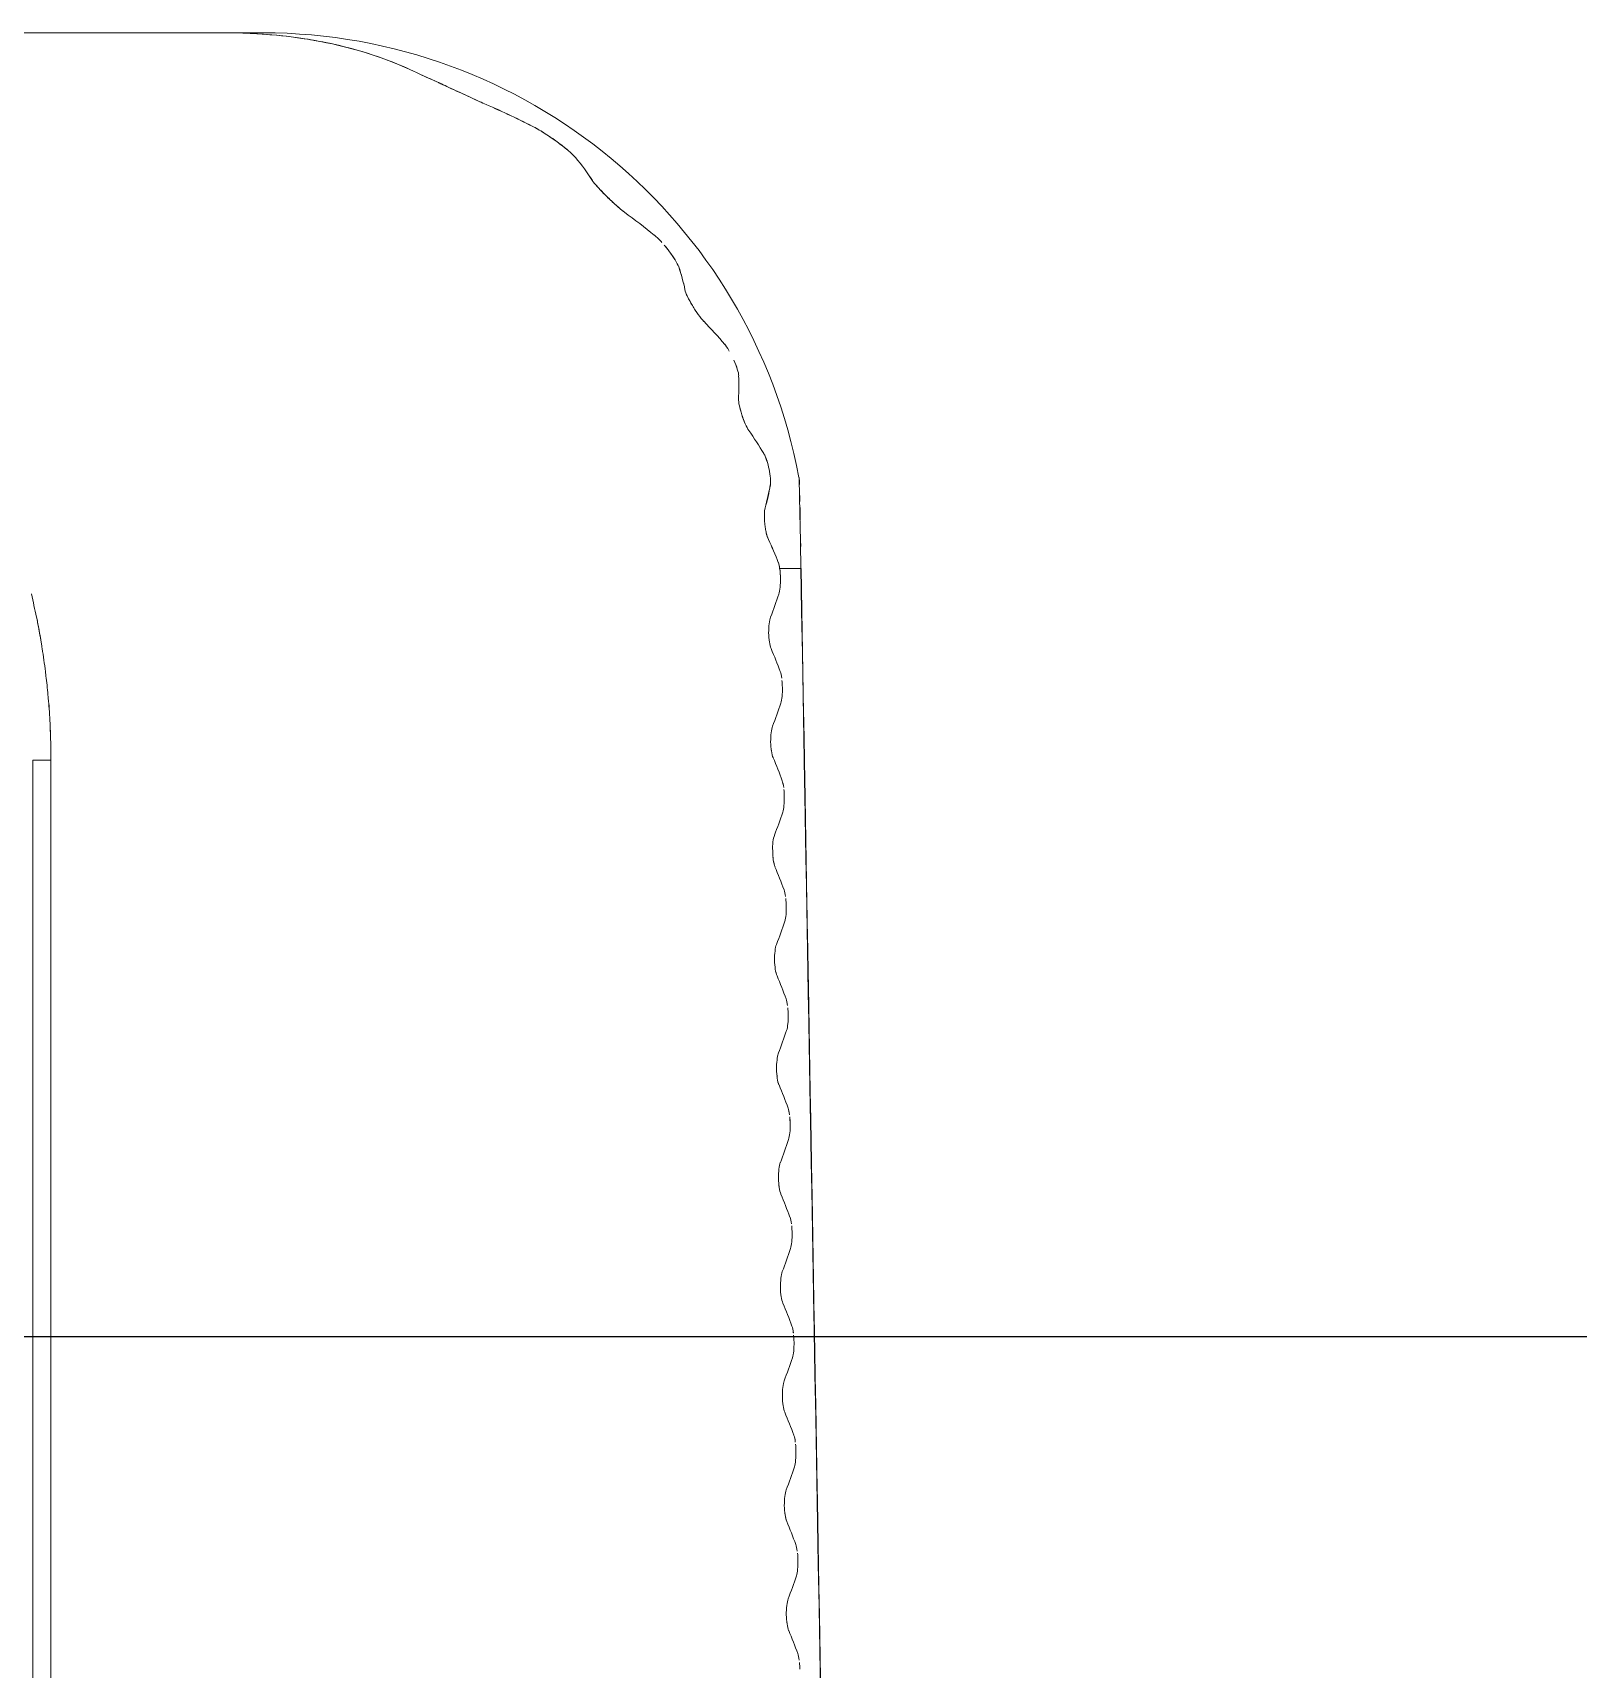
# Model space of a CAD drawing. Header units: inches. Extents: x -456 to 658, y -232 to 0.
# Drawn here: x -115.713 to -114.717, y -29.128 to -28.072 of the extents above; entities that cross this region are included whole.
import ezdxf

# ---------------------------------------------------------------- set-up
doc = ezdxf.new("R2010")
doc.units = ezdxf.units.IN
doc.header["$MEASUREMENT"] = 0

# ---------------------------------------------------------------- blocks, each defined once
blk = doc.blocks.new('ironridge flashfoot front view')
at = {"color": 0, "linetype": 'Continuous', "lineweight": 0}
for p, q in [((7331.214, 2678.2069), (7331.5393, 2678.2069)), ((7331.214, 2678.2069), (7331.5393, 2678.2069)), ((7331.5393, 2678.2069), (7331.5647, 2678.2069)), ((7331.5647, 2678.2069), (7331.5393, 2678.2069)), ((7331.898, 2677.8613), (7331.9117, 2677.8613)), ((7331.9117, 2677.8613), (7331.898, 2677.8613)), ((7331.4281, 2677.7378), (7331.428, 2677.7394)), ((7331.4163, 2676.6238), (7331.4163, 2677.7378)), ((7331.4163, 2677.7378), (7331.4281, 2677.7378)), ((7331.4281, 2677.7378), (7331.4163, 2677.7378)), ((7331.4163, 2676.6238), (7331.4163, 2677.7378)), ((7331.4281, 2677.7245), (7331.4281, 2677.7378)), ((7331.4281, 2677.7245), (7331.4281, 2677.7378)), ((7331.4281, 2677.7144), (7331.4281, 2677.7245)), ((7331.4281, 2677.7042), (7331.4281, 2677.7245)), ((7331.4281, 2677.7042), (7331.4281, 2677.7144)), ((7331.4281, 2677.6893), (7331.4281, 2677.7042)), ((7331.4281, 2677.6893), (7331.4281, 2677.7042)), ((7331.4281, 2677.6792), (7331.4281, 2677.6893)), ((7331.4281, 2677.6893), (7331.4281, 2677.669)), ((7331.4281, 2677.669), (7331.4281, 2677.6792)), ((7331.4281, 2677.6542), (7331.4281, 2677.669)), ((7331.4281, 2677.6542), (7331.4281, 2677.669)), ((7331.4281, 2677.644), (7331.4281, 2677.6542)), ((7331.4281, 2677.6338), (7331.4281, 2677.6542)), ((7331.4281, 2677.6338), (7331.4281, 2677.644)), ((7331.4281, 2677.619), (7331.4281, 2677.6338)), ((7331.4281, 2677.619), (7331.4281, 2677.6338)), ((7331.4281, 2677.6088), (7331.4281, 2677.619)), ((7331.4281, 2677.619), (7331.4281, 2677.5987)), ((7331.4281, 2677.5987), (7331.4281, 2677.6088)), ((7331.4281, 2677.5838), (7331.4281, 2677.5987)), ((7331.4281, 2677.5838), (7331.4281, 2677.5987)), ((7331.4281, 2677.5736), (7331.4281, 2677.5838)), ((7331.4281, 2677.5635), (7331.4281, 2677.5838)), ((7331.4281, 2677.5635), (7331.4281, 2677.5736)), ((7331.4281, 2677.5486), (7331.4281, 2677.5635)), ((7331.4281, 2677.5486), (7331.4281, 2677.5635)), ((7331.4281, 2677.5385), (7331.4281, 2677.5486)), ((7331.4281, 2677.5486), (7331.4281, 2677.5283)), ((7331.4281, 2677.5283), (7331.4281, 2677.5385)), ((7331.4281, 2677.5134), (7331.4281, 2677.5283)), ((7331.4281, 2677.5134), (7331.4281, 2677.5283)), ((7331.4281, 2677.5033), (7331.4281, 2677.5134)), ((7331.4281, 2677.4931), (7331.4281, 2677.5134)), ((7331.4281, 2677.4931), (7331.4281, 2677.5033)), ((7331.4281, 2677.4782), (7331.4281, 2677.4931)), ((7331.4281, 2677.4782), (7331.4281, 2677.4931)), ((7331.4281, 2677.4681), (7331.4281, 2677.4782)), ((7331.4281, 2677.4782), (7331.4281, 2677.4579)), ((7331.4281, 2677.4579), (7331.4281, 2677.4681)), ((7331.4281, 2677.4431), (7331.4281, 2677.4579)), ((7331.4281, 2677.4431), (7331.4281, 2677.4579)), ((7331.4281, 2677.4329), (7331.4281, 2677.4431)), ((7331.4281, 2677.4228), (7331.4281, 2677.4431)), ((7331.4281, 2677.4228), (7331.4281, 2677.4329)), ((7331.4281, 2677.4079), (7331.4281, 2677.4228)), ((7331.4281, 2677.4079), (7331.4281, 2677.4228)), ((7331.4281, 2677.3977), (7331.4281, 2677.4079)), ((7331.4281, 2677.4079), (7331.4281, 2677.3876)), ((7331.4281, 2677.3876), (7331.4281, 2677.3977)), ((7331.4281, 2677.3727), (7331.4281, 2677.3876)), ((7331.4281, 2677.3727), (7331.4281, 2677.3876)), ((7331.4281, 2677.3625), (7331.4281, 2677.3727)), ((7331.4281, 2677.3524), (7331.4281, 2677.3727)), ((7331.4281, 2677.3524), (7331.4281, 2677.3625)), ((7331.4281, 2677.3375), (7331.4281, 2677.3524)), ((7331.4281, 2677.3375), (7331.4281, 2677.3524)), ((7331.4281, 2677.3274), (7331.4281, 2677.3375)), ((7331.4281, 2677.3375), (7331.4281, 2677.3172)), ((7331.4281, 2677.3172), (7331.4281, 2677.3274)), ((7331.4281, 2677.3023), (7331.4281, 2677.3172)), ((7331.4281, 2677.3023), (7331.4281, 2677.3172)), ((7331.4281, 2677.2922), (7331.4281, 2677.3023)), ((7331.4281, 2677.282), (7331.4281, 2677.3023)), ((7331.4281, 2677.282), (7331.4281, 2677.2922)), ((7331.4281, 2677.2672), (7331.4281, 2677.282)), ((7331.4281, 2677.2672), (7331.4281, 2677.282)), ((7331.4281, 2677.257), (7331.4281, 2677.2672)), ((7331.4281, 2677.2672), (7331.4281, 2677.2468)), ((7331.4281, 2677.2468), (7331.4281, 2677.257)), ((7331.4281, 2677.232), (7331.4281, 2677.2468)), ((7331.4281, 2677.232), (7331.4281, 2677.2468)), ((7331.4281, 2677.2218), (7331.4281, 2677.232)), ((7331.4281, 2677.2117), (7331.4281, 2677.232)), ((7331.4281, 2677.2117), (7331.4281, 2677.2218)), ((7331.4281, 2677.1968), (7331.4281, 2677.2117)), ((7331.4281, 2677.1968), (7331.4281, 2677.2117)), ((7331.4281, 2677.1866), (7331.4281, 2677.1968)), ((7331.4281, 2677.1968), (7331.4281, 2677.1765)), ((7331.4281, 2677.1765), (7331.4281, 2677.1866)), ((7331.4281, 2677.1616), (7331.4281, 2677.1765)), ((7331.4281, 2677.1616), (7331.4281, 2677.1765)), ((7331.4281, 2677.1515), (7331.4281, 2677.1616)), ((7331.4281, 2677.1413), (7331.4281, 2677.1616))]:
    blk.add_line(p, q, dxfattribs=at)
at = {"color": 0, "linetype": 'Continuous', "lineweight": 0, "extrusion": (0, 0, -1)}
blk.add_arc((-7331.5647, 2677.8551), 0.3518, 90, 169.3482, dxfattribs=at)
for centre, major_axis, ratio, start_param, end_param in [((7331.5531, 2678.0199), (0.3255, -0.0601), 0.545451, -1.182776, -1.068923), ((7331.5, 2678.0216), (0.2963, 0.0391), 0.627404, -0.377305, -0.28607), ((7331.3072, 2677.9213), (0.5968, 0), 0.5, -0.605619, -0.546199), ((7331.3288, 2678.0143), (0.511, 0), 0.499997, -0.164298, -0.105556), ((7331.3289, 2678.0142), (0.5109, 0), 0.5, -0.164289, -0.105534), ((7331.2602, 2677.8775), (0.6549, 0), 0.5, -0.453046, -0.403126), ((7331.2745, 2677.9791), (0.5972, 0), 0.5, -0.022051, 0.027751), ((7331.2746, 2677.9791), (0.5971, 0), 0.5, -0.022044, 0.027766), ((7331.2387, 2677.8386), (0.6774, 0), 0.5, -0.336573, -0.29042), ((7331.2388, 2677.8386), (0.6773, 0), 0.5, -0.336576, -0.290417), ((7331.243, 2677.9342), (0.6515, 0.0135), 0.498167, 0.099649, 0.14558), ((7331.2458, 2677.9442), (0.6488, 0), 0.5, 0.089222, 0.135354), ((7331.2345, 2677.8017), (0.6747, 0), 0.5, -0.234581, -0.189487), ((7331.2346, 2677.8017), (0.6746, 0), 0.5, -0.234585, -0.189486), ((7331.7882, 2677.3273), (0.1072, 0.54), 0.049563, 0.07836, 0.140476), ((7331.8962, 2677.8551), (0.0002, -0.0117), 0.197264, -2.12128, -1.564324), ((7331.8884, 2677.8608), (0.0235, 0.0004), 0.000874, -0.100109, 0), ((7331.8884, 2677.8608), (0.0235, 0.0004), 0.000874, -0.100109, 0), ((7329.6706, 2677.7411), (1.7571, 0.0003), 0.500014, -0.118149, -0.101121), ((7330.6677, 2677.9483), (1.2471, 0), 0.5, 0.166517, 0.19075), ((7329.6154, 2677.7384), (1.8126, 0.0005), 0.500014, -0.078265, -0.061817), ((7330.67, 2677.6808), (1.2494, 0), 0.5, -0.207893, -0.183627), ((7329.5836, 2677.6503), (1.8436, 0.1168), 0.500752, -0.008054, 0.008054), ((7330.6672, 2677.8779), (1.2488, 0), 0.5, 0.166286, 0.190486), ((7330.6696, 2677.6104), (1.2511, 0), 0.5, -0.20763, -0.183397), ((7330.6668, 2677.8076), (1.2504, 0), 0.5, 0.166056, 0.190223), ((7330.6691, 2677.5401), (1.2527, 0), 0.5, -0.207368, -0.183168), ((7330.6664, 2677.7372), (1.2521, 0), 0.5, 0.165827, 0.18996), ((7330.6687, 2677.4697), (1.2544, 0), 0.5, -0.207106, -0.18294), ((7330.6659, 2677.6668), (1.2537, 0), 0.5, 0.165598, 0.189698), ((7330.6683, 2677.3993), (1.2561, 0), 0.5, -0.206845, -0.182712), ((7330.6655, 2677.5964), (1.2554, 0), 0.5, 0.16537, 0.189437), ((7330.6678, 2677.3289), (1.2577, 0), 0.5, -0.206585, -0.182485), ((7330.665, 2677.5261), (1.2571, 0), 0.5, 0.165143, 0.189177), ((7330.6674, 2677.2586), (1.2594, 0), 0.5, -0.206325, -0.182258), ((7330.6646, 2677.4557), (1.2587, 0), 0.5, 0.164916, 0.188917), ((7330.6669, 2677.1882), (1.2611, 0), 0.5, -0.206066, -0.182032), ((7330.6642, 2677.3853), (1.2604, 0), 0.5, 0.16469, 0.188658), ((7330.6665, 2677.1178), (1.2627, 0), 0.5, -0.205808, -0.181807), ((7330.6637, 2677.315), (1.2621, 0), 0.5, 0.164464, 0.1884), ((7330.6661, 2677.0474), (1.2644, 0), 0.5, -0.205551, -0.181582)]:
    blk.add_ellipse(centre, major_axis=major_axis, ratio=ratio, start_param=start_param, end_param=end_param, dxfattribs=at)
at = {"color": 0, "linetype": 'Continuous', "lineweight": 0}
for centre, major_axis, ratio, start_param, end_param in [((7331.8884, 2677.8608), (0.0235, 0.0004), 0.000874, 0, 0.100109), ((7329.6707, 2677.7413), (1.757, 0), 0.5, 0.101205, 0.118233), ((7329.6156, 2677.7388), (1.8124, 0), 0.5, 0.061946, 0.078395), ((7329.5837, 2677.7379), (1.8444, 0), 0.5, 0.023608, 0.039741)]:
    blk.add_ellipse(centre, major_axis=major_axis, ratio=ratio, start_param=start_param, end_param=end_param, dxfattribs=at)
for points, knots in [([(7331.5393, 2678.2069), (7331.5559, 2678.2069), (7331.5727, 2678.2058), (7331.5893, 2678.2034), (7331.5948, 2678.2026), (7331.6003, 2678.2016), (7331.6053, 2678.2006), (7331.6235, 2678.1969), (7331.641, 2678.1915), (7331.6574, 2678.1842), (7331.6591, 2678.1834), (7331.6607, 2678.1827), (7331.6623, 2678.1819)], [0, 0, 0, 0, 0.3756361, 0.3756361, 0.3756361, 0.5, 0.5, 0.5, 0.9543206, 0.9543206, 0.9543206, 1, 1, 1, 1]), ([(7331.5393, 2678.2069), (7331.5627, 2678.2069), (7331.5849, 2678.2048), (7331.6057, 2678.2005), (7331.6162, 2678.1984), (7331.6262, 2678.1957), (7331.6358, 2678.1925), (7331.6451, 2678.1894), (7331.654, 2678.1859), (7331.6623, 2678.1819)], [0, 0, 0, 0, 0.5, 0.5, 0.5, 0.75, 0.75, 0.75, 1, 1, 1, 1]), ([(7331.6623, 2678.1819), (7331.6636, 2678.1813), (7331.6654, 2678.1805), (7331.6673, 2678.1796), (7331.6692, 2678.1787), (7331.6711, 2678.1779), (7331.673, 2678.177), (7331.673, 2678.177), (7331.673, 2678.177), (7331.673, 2678.177)], [0, 0, 0, 0, 0.0001390061, 0.0001390061, 0.0001390061, 0.0002780121, 0.0002780121, 0.0002780121, 0.0002799929, 0.0002799929, 0.0002799929, 0.0002799929]), ([(7331.6783, 2678.1746), (7331.6782, 2678.1747), (7331.6781, 2678.1747), (7331.678, 2678.1748), (7331.6766, 2678.1754), (7331.6747, 2678.1763), (7331.6728, 2678.1771), (7331.671, 2678.1779), (7331.6692, 2678.1788), (7331.6674, 2678.1796)], [0.0006759197, 0.0006759197, 0.0006759197, 0.0006759197, 0.0006854467, 0.0006854467, 0.0006854467, 0.0008236704, 0.0008236704, 0.0008236704, 0.000957334, 0.000957334, 0.000957334, 0.000957334]), ([(7331.7066, 2678.1616), (7331.7042, 2678.1626), (7331.7006, 2678.1643), (7331.697, 2678.166), (7331.6933, 2678.1676), (7331.6895, 2678.1694), (7331.6846, 2678.1717)], [0, 0, 0, 0, 0.0002736115, 0.0002736115, 0.0002736115, 0.0005472229, 0.0005472229, 0.0005472229, 0.0005472229]), ([(7331.6846, 2678.1717), (7331.6886, 2678.1699), (7331.6924, 2678.1681), (7331.6961, 2678.1664), (7331.6979, 2678.1655), (7331.6998, 2678.1646), (7331.7016, 2678.1638), (7331.7035, 2678.163), (7331.7052, 2678.1622), (7331.7066, 2678.1616)], [0.0005560243, 0.0005560243, 0.0005560243, 0.0005560243, 0.0008311844, 0.0008311844, 0.0008311844, 0.0009687644, 0.0009687644, 0.0009687644, 0.0011063445, 0.0011063445, 0.0011063445, 0.0011063445]), ([(7331.7385, 2678.1467), (7331.7395, 2678.1462), (7331.7407, 2678.1455), (7331.742, 2678.1447), (7331.7433, 2678.144), (7331.7447, 2678.1432), (7331.7459, 2678.1424), (7331.7471, 2678.1417), (7331.7484, 2678.1408), (7331.7503, 2678.1395), (7331.7522, 2678.1383), (7331.7536, 2678.1373), (7331.7545, 2678.1365)], [0, 0, 0, 0, 0.0001090781, 0.0001090781, 0.0001090781, 0.0002181563, 0.0002181563, 0.0002181563, 0.0003272344, 0.0003272344, 0.0003272344, 0.0004363126, 0.0004363126, 0.0004363126, 0.0004363126]), ([(7331.7545, 2678.1365), (7331.757, 2678.1347), (7331.7593, 2678.133), (7331.7613, 2678.1312), (7331.7614, 2678.1312), (7331.7614, 2678.1312), (7331.7614, 2678.1311)], [0.0004363126, 0.0004363126, 0.0004363126, 0.0004363126, 0.0006220391, 0.0006220391, 0.0006220391, 0.0006255427, 0.0006255427, 0.0006255427, 0.0006255427]), ([(7331.7545, 2678.1365), (7331.7573, 2678.1345), (7331.7596, 2678.1327), (7331.7617, 2678.1309), (7331.7638, 2678.1292), (7331.7655, 2678.1275), (7331.7664, 2678.1264)], [0.0004363126, 0.0004363126, 0.0004363126, 0.0004363126, 0.0006220391, 0.0006220391, 0.0006220391, 0.0008077656, 0.0008077656, 0.0008077656, 0.0008077656]), ([(7331.7773, 2678.1115), (7331.7777, 2678.1109), (7331.7782, 2678.1102), (7331.7789, 2678.1094), (7331.7796, 2678.1086), (7331.7804, 2678.1077), (7331.7812, 2678.1068), (7331.7812, 2678.1068), (7331.7812, 2678.1068), (7331.7812, 2678.1068)], [0, 0, 0, 0, 0.000084438, 0.000084438, 0.000084438, 0.000168876, 0.000168876, 0.000168876, 0.0001699022, 0.0001699022, 0.0001699022, 0.0001699022]), ([(7331.7865, 2678.1014), (7331.7842, 2678.1036), (7331.7825, 2678.1055), (7331.7809, 2678.1072), (7331.7798, 2678.1083), (7331.7789, 2678.1093), (7331.7782, 2678.1102)], [0.0003629508, 0.0003629508, 0.0003629508, 0.0003629508, 0.0005293436, 0.0005293436, 0.0005293436, 0.0006374223, 0.0006374223, 0.0006374223, 0.0006374223]), ([(7331.7893, 2678.0986), (7331.7893, 2678.0987), (7331.7892, 2678.0987), (7331.7892, 2678.0988), (7331.7876, 2678.1002), (7331.7866, 2678.1012), (7331.7865, 2678.1014)], [0.0002689755, 0.0002689755, 0.0002689755, 0.0002689755, 0.0002722131, 0.0002722131, 0.0002722131, 0.00036295081, 0.00036295081, 0.00036295081, 0.00036295081]), ([(7331.7865, 2678.1014), (7331.7885, 2678.0994), (7331.7905, 2678.0975), (7331.7925, 2678.0957), (7331.7935, 2678.0948), (7331.7944, 2678.094), (7331.7954, 2678.0932), (7331.7963, 2678.0924), (7331.7972, 2678.0918), (7331.7979, 2678.0912)], [0.000337752, 0.000337752, 0.000337752, 0.000337752, 0.0005219358, 0.0005219358, 0.0005219358, 0.0006140276, 0.0006140276, 0.0006140276, 0.0007061195, 0.0007061195, 0.0007061195, 0.0007061195]), ([(7331.7979, 2678.0912), (7331.7967, 2678.0921), (7331.7948, 2678.0936), (7331.7927, 2678.0955), (7331.7919, 2678.0962), (7331.7911, 2678.097), (7331.79, 2678.098)], [0, 0, 0, 0, 0.0001814754, 0.0001814754, 0.0001814754, 0.0002546604, 0.0002546604, 0.0002546604, 0.0002546604]), ([(7331.8172, 2678.0763), (7331.8183, 2678.0755), (7331.8198, 2678.0741), (7331.8217, 2678.0721), (7331.8218, 2678.072), (7331.8219, 2678.0718), (7331.822, 2678.0717)], [0, 0, 0, 0, 0.0001668633, 0.0001668633, 0.0001668633, 0.0001777263, 0.0001777263, 0.0001777263, 0.0001777263]), ([(7331.8242, 2678.0692), (7331.8242, 2678.0692), (7331.8242, 2678.0692), (7331.8242, 2678.0692), (7331.825, 2678.0682), (7331.8258, 2678.0672), (7331.8266, 2678.0662)], [0.00025024333, 0.00025024333, 0.00025024333, 0.00025024333, 0.00025029494, 0.00025029494, 0.00025029494, 0.00033372658, 0.00033372658, 0.00033372658, 0.00033372658]), ([(7331.8266, 2678.0662), (7331.8281, 2678.0642), (7331.8294, 2678.0624), (7331.8305, 2678.0606), (7331.8305, 2678.0606), (7331.8306, 2678.0605), (7331.8306, 2678.0605)], [0.0003337266, 0.0003337266, 0.0003337266, 0.0003337266, 0.0004835215, 0.0004835215, 0.0004835215, 0.0004857555, 0.0004857555, 0.0004857555, 0.0004857555]), ([(7331.8266, 2678.0662), (7331.8283, 2678.064), (7331.8296, 2678.0621), (7331.8306, 2678.0604), (7331.8317, 2678.0587), (7331.8325, 2678.0571), (7331.8329, 2678.056)], [0.0003337266, 0.0003337266, 0.0003337266, 0.0003337266, 0.0004835215, 0.0004835215, 0.0004835215, 0.0006333165, 0.0006333165, 0.0006333165, 0.0006333165]), ([(7331.8369, 2678.0412), (7331.837, 2678.0406), (7331.8372, 2678.0399), (7331.8375, 2678.0392), (7331.8378, 2678.0384), (7331.8382, 2678.0376), (7331.8386, 2678.0367), (7331.8395, 2678.0349), (7331.8405, 2678.033), (7331.8417, 2678.031)], [0, 0, 0, 0, 0.0000721476, 0.0000721476, 0.0000721476, 0.0001442953, 0.0001442953, 0.0001442953, 0.0002885905, 0.0002885905, 0.0002885905, 0.0002885905]), ([(7331.8417, 2678.031), (7331.8404, 2678.0332), (7331.8394, 2678.0352), (7331.8385, 2678.0369), (7331.8377, 2678.0386), (7331.8371, 2678.0401), (7331.8369, 2678.0412)], [0.0003078657, 0.0003078657, 0.0003078657, 0.0003078657, 0.0004508488, 0.0004508488, 0.0004508488, 0.0005938319, 0.0005938319, 0.0005938319, 0.0005938319]), ([(7331.8417, 2678.031), (7331.8429, 2678.0289), (7331.8442, 2678.027), (7331.8455, 2678.0252), (7331.8468, 2678.0234), (7331.848, 2678.0219), (7331.849, 2678.0208)], [0.0002885905, 0.0002885905, 0.0002885905, 0.0002885905, 0.000443936, 0.000443936, 0.000443936, 0.0005992815, 0.0005992815, 0.0005992815, 0.0005992815]), ([(7331.8685, 2677.9958), (7331.8694, 2677.9938), (7331.8701, 2677.9919), (7331.8707, 2677.9901), (7331.8707, 2677.9901), (7331.8707, 2677.99), (7331.8707, 2677.99)], [0.0002977529, 0.0002977529, 0.0002977529, 0.0002977529, 0.0004367624, 0.0004367624, 0.0004367624, 0.0004382078, 0.0004382078, 0.0004382078, 0.0004382078]), ([(7331.8685, 2677.9958), (7331.8695, 2677.9937), (7331.8702, 2677.9917), (7331.8707, 2677.9899), (7331.8713, 2677.9882), (7331.8716, 2677.9867), (7331.8716, 2677.9857)], [0.0002977529, 0.0002977529, 0.0002977529, 0.0002977529, 0.0004367624, 0.0004367624, 0.0004367624, 0.000575772, 0.000575772, 0.000575772, 0.000575772]), ([(7331.8715, 2677.9708), (7331.8715, 2677.9703), (7331.8715, 2677.9696), (7331.8716, 2677.9689), (7331.8717, 2677.9681), (7331.8718, 2677.9673), (7331.872, 2677.9664), (7331.8724, 2677.9646), (7331.8729, 2677.9627), (7331.8736, 2677.9606)], [0, 0, 0, 0, 0.0000675759, 0.0000675759, 0.0000675759, 0.0001351517, 0.0001351517, 0.0001351517, 0.0002703035, 0.0002703035, 0.0002703035, 0.0002703035]), ([(7331.8736, 2677.9606), (7331.8743, 2677.9585), (7331.875, 2677.9566), (7331.8758, 2677.9548), (7331.8766, 2677.953), (7331.8774, 2677.9515), (7331.8781, 2677.9505)], [0.0002703035, 0.0002703035, 0.0002703035, 0.0002703035, 0.0004118572, 0.0004118572, 0.0004118572, 0.0005534109, 0.0005534109, 0.0005534109, 0.0005534109]), ([(7331.8877, 2677.9356), (7331.8879, 2677.9353), (7331.8882, 2677.9347), (7331.8887, 2677.9338), (7331.8891, 2677.9328), (7331.8894, 2677.932), (7331.8897, 2677.9311), (7331.8903, 2677.9293), (7331.8908, 2677.9272), (7331.8912, 2677.9255)], [0, 0, 0, 0, 0.0000695574, 0.0000695574, 0.0000695574, 0.0001391148, 0.0001391148, 0.0001391148, 0.0002782295, 0.0002782295, 0.0002782295, 0.0002782295]), ([(7331.8877, 2677.9356), (7331.8884, 2677.9346), (7331.889, 2677.9331), (7331.8896, 2677.9313), (7331.8898, 2677.9308), (7331.8899, 2677.9303), (7331.8901, 2677.9298)], [0, 0, 0, 0, 0.0001391148, 0.0001391148, 0.0001391148, 0.0001768427, 0.0001768427, 0.0001768427, 0.0001768427]), ([(7331.8912, 2677.9255), (7331.8916, 2677.9233), (7331.8919, 2677.9213), (7331.8921, 2677.9196), (7331.8922, 2677.9179), (7331.8922, 2677.9163), (7331.892, 2677.9153)], [0.0002782295, 0.0002782295, 0.0002782295, 0.0002782295, 0.0004128366, 0.0004128366, 0.0004128366, 0.0005474437, 0.0005474437, 0.0005474437, 0.0005474437]), ([(7331.9117, 2677.8613), (7331.9116, 2677.8663), (7331.9115, 2677.8714), (7331.9115, 2677.8761), (7331.9114, 2677.8808), (7331.9113, 2677.8851), (7331.9112, 2677.889), (7331.9111, 2677.8929), (7331.911, 2677.8964), (7331.911, 2677.8994), (7331.9109, 2677.9024), (7331.9108, 2677.905), (7331.9108, 2677.9073), (7331.9107, 2677.9096), (7331.9107, 2677.9115), (7331.9107, 2677.9131), (7331.9106, 2677.9147), (7331.9106, 2677.916), (7331.9106, 2677.9171), (7331.9105, 2677.9191), (7331.9105, 2677.9201), (7331.9105, 2677.9201), (7331.9105, 2677.9201), (7331.9105, 2677.9201), (7331.9105, 2677.9201)], [0, 0, 0, 0, 0.0625, 0.0625, 0.0625, 0.125, 0.125, 0.125, 0.1875, 0.1875, 0.1875, 0.25, 0.25, 0.25, 0.3125, 0.3125, 0.3125, 0.375, 0.375, 0.375, 0.5, 0.5, 0.5, 0.5000259, 0.5000259, 0.5000259, 0.5000259]), ([(7331.9109, 2677.9156), (7331.9109, 2677.916), (7331.9109, 2677.9162), (7331.9109, 2677.9162), (7331.9109, 2677.9162), (7331.9109, 2677.9162), (7331.9109, 2677.9162)], [0.43838266, 0.43838266, 0.43838266, 0.43838266, 0.49999997, 0.49999997, 0.49999997, 0.50004768, 0.50004768, 0.50004768, 0.50004768]), ([(7331.9111, 2677.9045), (7331.9111, 2677.9045), (7331.9111, 2677.9046), (7331.9111, 2677.9046), (7331.9111, 2677.906), (7331.911, 2677.9072), (7331.911, 2677.9084)], [0.24933515, 0.24933515, 0.24933515, 0.24933515, 0.24999998, 0.24999998, 0.24999998, 0.29236446, 0.29236446, 0.29236446, 0.29236446]), ([(7331.8886, 2677.9004), (7331.8883, 2677.8994), (7331.8882, 2677.8979), (7331.8882, 2677.8961), (7331.8881, 2677.8943), (7331.8882, 2677.8924), (7331.8884, 2677.8903)], [0, 0, 0, 0, 0.0001344903, 0.0001344903, 0.0001344903, 0.0002689806, 0.0002689806, 0.0002689806, 0.0002689806]), ([(7331.8884, 2677.8903), (7331.8882, 2677.8924), (7331.8881, 2677.8944), (7331.8882, 2677.8961), (7331.8882, 2677.8979), (7331.8883, 2677.8994), (7331.8886, 2677.9004)], [0.0002694979, 0.0002694979, 0.0002694979, 0.0002694979, 0.0004020896, 0.0004020896, 0.0004020896, 0.0005346813, 0.0005346813, 0.0005346813, 0.0005346813]), ([(7331.9113, 2677.8927), (7331.9113, 2677.8928), (7331.9113, 2677.8928), (7331.9113, 2677.8929), (7331.9113, 2677.8945), (7331.9112, 2677.896), (7331.9112, 2677.8974), (7331.9112, 2677.8988), (7331.9112, 2677.9001), (7331.9111, 2677.9013)], [0.15487913, 0.15487913, 0.15487913, 0.15487913, 0.15624999, 0.15624999, 0.15624999, 0.18749999, 0.18749999, 0.18749999, 0.21933254, 0.21933254, 0.21933254, 0.21933254]), ([(7331.8884, 2677.8903), (7331.8885, 2677.8892), (7331.8887, 2677.8882), (7331.8888, 2677.8872), (7331.889, 2677.8862), (7331.8892, 2677.8853), (7331.8894, 2677.8844), (7331.8898, 2677.8826), (7331.8902, 2677.8812), (7331.8907, 2677.8801)], [0.0002689806, 0.0002689806, 0.0002689806, 0.0002689806, 0.0003373198, 0.0003373198, 0.0003373198, 0.000405659, 0.000405659, 0.000405659, 0.0005423374, 0.0005423374, 0.0005423374, 0.0005423374]), ([(7331.9116, 2677.8755), (7331.9116, 2677.8756), (7331.9116, 2677.8756), (7331.9116, 2677.8756), (7331.9116, 2677.8775), (7331.9115, 2677.8793), (7331.9115, 2677.881)], [0.06201542, 0.06201542, 0.06201542, 0.06201542, 0.0625, 0.0625, 0.0625, 0.08850319, 0.08850319, 0.08850319, 0.08850319]), ([(7331.8985, 2677.8551), (7331.8985, 2677.8531), (7331.8985, 2677.851), (7331.8983, 2677.8493), (7331.8981, 2677.8475), (7331.8979, 2677.846), (7331.8975, 2677.8449)], [0.0002666458, 0.0002666458, 0.0002666458, 0.0002666458, 0.0003995421, 0.0003995421, 0.0003995421, 0.0005324384, 0.0005324384, 0.0005324384, 0.0005324384]), ([(7331.898, 2677.8613), (7331.8982, 2677.8603), (7331.8983, 2677.8593), (7331.8984, 2677.8583), (7331.8984, 2677.8573), (7331.8985, 2677.8562), (7331.8985, 2677.8551)], [0.0001262942, 0.0001262942, 0.0001262942, 0.0001262942, 0.00019647, 0.00019647, 0.00019647, 0.0002666458, 0.0002666458, 0.0002666458, 0.0002666458]), ([(7331.4188, 2677.8301), (7331.419, 2677.8292), (7331.4192, 2677.8277), (7331.4195, 2677.8265), (7331.4197, 2677.8253), (7331.4201, 2677.8234), (7331.4207, 2677.8199)], [0, 0, 0, 0, 0.0001340086, 0.0001340086, 0.0001340086, 0.0002680173, 0.0002680173, 0.0002680173, 0.0002680173]), ([(7331.4188, 2677.8301), (7331.419, 2677.829), (7331.4193, 2677.8276), (7331.4196, 2677.8258), (7331.42, 2677.8239), (7331.4203, 2677.822), (7331.4207, 2677.8199)], [0, 0, 0, 0, 0.0001340086, 0.0001340086, 0.0001340086, 0.0002680173, 0.0002680173, 0.0002680173, 0.0002680173]), ([(7331.8921, 2677.8301), (7331.8917, 2677.829), (7331.8914, 2677.8276), (7331.8912, 2677.8258), (7331.891, 2677.824), (7331.8909, 2677.822), (7331.8909, 2677.8199)], [0, 0, 0, 0, 0.0001332453, 0.0001332453, 0.0001332453, 0.0002664906, 0.0002664906, 0.0002664906, 0.0002664906]), ([(7331.4207, 2677.8199), (7331.4212, 2677.8175), (7331.4215, 2677.8155), (7331.4218, 2677.8138), (7331.422, 2677.8122), (7331.4223, 2677.8107), (7331.4224, 2677.8098)], [0.0002680173, 0.0002680173, 0.0002680173, 0.0002680173, 0.0004017052, 0.0004017052, 0.0004017052, 0.0005353931, 0.0005353931, 0.0005353931, 0.0005353931]), ([(7331.4207, 2677.8199), (7331.4211, 2677.8178), (7331.4214, 2677.8159), (7331.4217, 2677.8141), (7331.422, 2677.8122), (7331.4223, 2677.8108), (7331.4224, 2677.8098)], [0.0002680173, 0.0002680173, 0.0002680173, 0.0002680173, 0.0004017052, 0.0004017052, 0.0004017052, 0.0005353931, 0.0005353931, 0.0005353931, 0.0005353931]), ([(7331.8909, 2677.8199), (7331.891, 2677.8178), (7331.8911, 2677.8158), (7331.8914, 2677.814), (7331.8917, 2677.8122), (7331.8921, 2677.8108), (7331.8925, 2677.8098)], [0.0002664906, 0.0002664906, 0.0002664906, 0.0002664906, 0.0004000296, 0.0004000296, 0.0004000296, 0.0005335687, 0.0005335687, 0.0005335687, 0.0005335687]), ([(7331.8914, 2677.8141), (7331.8914, 2677.8141), (7331.8914, 2677.8141), (7331.8914, 2677.8142), (7331.8913, 2677.8147), (7331.8912, 2677.8152), (7331.8912, 2677.8157)], [0.00013352344, 0.00013352344, 0.00013352344, 0.00013352344, 0.00013525115, 0.00013525115, 0.00013525115, 0.00017368658, 0.00017368658, 0.00017368658, 0.00017368658]), ([(7331.4257, 2677.7847), (7331.4255, 2677.7868), (7331.4253, 2677.7888), (7331.425, 2677.7906), (7331.4248, 2677.7924), (7331.4247, 2677.7939), (7331.4245, 2677.7949)], [0.0002654471, 0.0002654471, 0.0002654471, 0.0002654471, 0.0003983599, 0.0003983599, 0.0003983599, 0.0005312726, 0.0005312726, 0.0005312726, 0.0005312726]), ([(7331.8984, 2677.7949), (7331.8988, 2677.7938), (7331.8991, 2677.7924), (7331.8993, 2677.7906), (7331.8993, 2677.7906), (7331.8993, 2677.7906), (7331.8993, 2677.7906)], [0, 0, 0, 0, 0.0001333205, 0.0001333205, 0.0001333205, 0.0001346158, 0.0001346158, 0.0001346158, 0.0001346158]), ([(7331.8998, 2677.7847), (7331.8998, 2677.7827), (7331.8997, 2677.7807), (7331.8996, 2677.7789), (7331.8994, 2677.7772), (7331.8991, 2677.7757), (7331.8988, 2677.7746)], [0.0002666411, 0.0002666411, 0.0002666411, 0.0002666411, 0.0003995356, 0.0003995356, 0.0003995356, 0.0005324301, 0.0005324301, 0.0005324301, 0.0005324301]), ([(7331.4275, 2677.7597), (7331.4276, 2677.7587), (7331.4276, 2677.7572), (7331.4277, 2677.7554), (7331.4278, 2677.7536), (7331.4279, 2677.7516), (7331.4279, 2677.7495)], [0, 0, 0, 0, 0.0001323941, 0.0001323941, 0.0001323941, 0.0002647883, 0.0002647883, 0.0002647883, 0.0002647883]), ([(7331.8934, 2677.7597), (7331.893, 2677.7587), (7331.8927, 2677.7572), (7331.8925, 2677.7554), (7331.8922, 2677.7536), (7331.8922, 2677.7517), (7331.8922, 2677.7495)], [0, 0, 0, 0, 0.0001332426, 0.0001332426, 0.0001332426, 0.0002664852, 0.0002664852, 0.0002664852, 0.0002664852]), ([(7331.4279, 2677.7495), (7331.428, 2677.7475), (7331.428, 2677.7455), (7331.428, 2677.7437), (7331.428, 2677.7419), (7331.428, 2677.7404), (7331.428, 2677.7394)], [0.0002647883, 0.0002647883, 0.0002647883, 0.0002647883, 0.0003971141, 0.0003971141, 0.0003971141, 0.0005294399, 0.0005294399, 0.0005294399, 0.0005294399]), ([(7331.8922, 2677.7495), (7331.8922, 2677.7474), (7331.8924, 2677.7455), (7331.8927, 2677.7437), (7331.893, 2677.7419), (7331.8933, 2677.7404), (7331.8938, 2677.7394)], [0.0002664852, 0.0002664852, 0.0002664852, 0.0002664852, 0.0004000213, 0.0004000213, 0.0004000213, 0.0005335573, 0.0005335573, 0.0005335573, 0.0005335573]), ([(7331.8927, 2677.7437), (7331.8927, 2677.7438), (7331.8927, 2677.7438), (7331.8927, 2677.7438), (7331.8926, 2677.7443), (7331.8925, 2677.7448), (7331.8925, 2677.7453)], [0.00013352476, 0.00013352476, 0.00013352476, 0.00013352476, 0.0001352484, 0.0001352484, 0.0001352484, 0.00017368633, 0.00017368633, 0.00017368633, 0.00017368633]), ([(7331.8996, 2677.7245), (7331.9, 2677.7235), (7331.9003, 2677.7221), (7331.9006, 2677.7202), (7331.9006, 2677.7202), (7331.9006, 2677.7202), (7331.9006, 2677.7202)], [0, 0, 0, 0, 0.0001333182, 0.0001333182, 0.0001333182, 0.0001346098, 0.0001346098, 0.0001346098, 0.0001346098]), ([(7331.901, 2677.7144), (7331.901, 2677.7123), (7331.901, 2677.7103), (7331.9008, 2677.7086), (7331.9006, 2677.7068), (7331.9004, 2677.7053), (7331.9, 2677.7042)], [0.0002666364, 0.0002666364, 0.0002666364, 0.0002666364, 0.0003995291, 0.0003995291, 0.0003995291, 0.0005324219, 0.0005324219, 0.0005324219, 0.0005324219]), ([(7331.8947, 2677.6893), (7331.8943, 2677.6883), (7331.8939, 2677.6869), (7331.8937, 2677.6851), (7331.8935, 2677.6833), (7331.8934, 2677.6813), (7331.8935, 2677.6792)], [0, 0, 0, 0, 0.0001332399, 0.0001332399, 0.0001332399, 0.0002664799, 0.0002664799, 0.0002664799, 0.0002664799]), ([(7331.8935, 2677.6792), (7331.8935, 2677.6771), (7331.8937, 2677.6751), (7331.8939, 2677.6733), (7331.8942, 2677.6715), (7331.8946, 2677.6701), (7331.895, 2677.669)], [0.0002664799, 0.0002664799, 0.0002664799, 0.0002664799, 0.0004000129, 0.0004000129, 0.0004000129, 0.000533546, 0.000533546, 0.000533546, 0.000533546]), ([(7331.8939, 2677.6734), (7331.8939, 2677.6734), (7331.8939, 2677.6734), (7331.8939, 2677.6734), (7331.8938, 2677.6739), (7331.8938, 2677.6744), (7331.8937, 2677.675)], [0.0001335112, 0.0001335112, 0.0001335112, 0.0001335112, 0.00013524567, 0.00013524567, 0.00013524567, 0.0001737065, 0.0001737065, 0.0001737065, 0.0001737065]), ([(7331.9009, 2677.6542), (7331.9013, 2677.6531), (7331.9016, 2677.6517), (7331.9018, 2677.6499), (7331.9018, 2677.6499), (7331.9018, 2677.6498), (7331.9018, 2677.6498)], [0, 0, 0, 0, 0.0001333158, 0.0001333158, 0.0001333158, 0.0001346013, 0.0001346013, 0.0001346013, 0.0001346013]), ([(7331.9023, 2677.644), (7331.9023, 2677.642), (7331.9022, 2677.6399), (7331.9021, 2677.6382), (7331.9019, 2677.6365), (7331.9016, 2677.6349), (7331.9013, 2677.6338)], [0.0002666316, 0.0002666316, 0.0002666316, 0.0002666316, 0.0003995227, 0.0003995227, 0.0003995227, 0.0005324138, 0.0005324138, 0.0005324138, 0.0005324138]), ([(7331.8959, 2677.619), (7331.8955, 2677.6179), (7331.8952, 2677.6165), (7331.895, 2677.6147), (7331.8948, 2677.6129), (7331.8947, 2677.6109), (7331.8947, 2677.6088)], [0, 0, 0, 0, 0.0001332373, 0.0001332373, 0.0001332373, 0.0002664745, 0.0002664745, 0.0002664745, 0.0002664745]), ([(7331.8947, 2677.6088), (7331.8948, 2677.6067), (7331.8949, 2677.6048), (7331.8952, 2677.6029), (7331.8955, 2677.6011), (7331.8958, 2677.5997), (7331.8963, 2677.5987)], [0.0002664745, 0.0002664745, 0.0002664745, 0.0002664745, 0.0004000046, 0.0004000046, 0.0004000046, 0.0005335347, 0.0005335347, 0.0005335347, 0.0005335347]), ([(7331.8952, 2677.603), (7331.8952, 2677.603), (7331.8952, 2677.6031), (7331.8952, 2677.6031), (7331.8951, 2677.6036), (7331.895, 2677.6041), (7331.895, 2677.6046)], [0.00013351369, 0.00013351369, 0.00013351369, 0.00013351369, 0.00013524295, 0.00013524295, 0.00013524295, 0.00017369912, 0.00017369912, 0.00017369912, 0.00017369912]), ([(7331.9022, 2677.5838), (7331.9025, 2677.5828), (7331.9029, 2677.5813), (7331.9031, 2677.5795), (7331.9031, 2677.5795), (7331.9031, 2677.5795), (7331.9031, 2677.5795)], [0, 0, 0, 0, 0.0001333135, 0.0001333135, 0.0001333135, 0.0001345963, 0.0001345963, 0.0001345963, 0.0001345963]), ([(7331.9035, 2677.5736), (7331.9035, 2677.5716), (7331.9035, 2677.5696), (7331.9033, 2677.5678), (7331.9031, 2677.5661), (7331.9029, 2677.5646), (7331.9025, 2677.5635)], [0.0002666269, 0.0002666269, 0.0002666269, 0.0002666269, 0.0003995163, 0.0003995163, 0.0003995163, 0.0005324056, 0.0005324056, 0.0005324056, 0.0005324056]), ([(7331.8972, 2677.5486), (7331.8968, 2677.5476), (7331.8965, 2677.5461), (7331.8963, 2677.5443), (7331.896, 2677.5425), (7331.8959, 2677.5406), (7331.896, 2677.5385)], [0, 0, 0, 0, 0.0001332346, 0.0001332346, 0.0001332346, 0.0002664692, 0.0002664692, 0.0002664692, 0.0002664692]), ([(7331.896, 2677.5385), (7331.896, 2677.5364), (7331.8962, 2677.5344), (7331.8965, 2677.5326), (7331.8967, 2677.5308), (7331.8971, 2677.5293), (7331.8975, 2677.5283)], [0.0002664692, 0.0002664692, 0.0002664692, 0.0002664692, 0.0003999963, 0.0003999963, 0.0003999963, 0.0005335234, 0.0005335234, 0.0005335234, 0.0005335234]), ([(7331.8965, 2677.5326), (7331.8964, 2677.5327), (7331.8964, 2677.5327), (7331.8964, 2677.5327), (7331.8964, 2677.5332), (7331.8963, 2677.5337), (7331.8962, 2677.5342)], [0.00013351227, 0.00013351227, 0.00013351227, 0.00013351227, 0.00013524024, 0.00013524024, 0.00013524024, 0.00017370197, 0.00017370197, 0.00017370197, 0.00017370197]), ([(7331.9034, 2677.5134), (7331.9038, 2677.5124), (7331.9041, 2677.511), (7331.9043, 2677.5092), (7331.9043, 2677.5091), (7331.9043, 2677.5091), (7331.9044, 2677.5091)], [0, 0, 0, 0, 0.0001333111, 0.0001333111, 0.0001333111, 0.0001346006, 0.0001346006, 0.0001346006, 0.0001346006]), ([(7331.9048, 2677.5033), (7331.9048, 2677.5012), (7331.9047, 2677.4992), (7331.9046, 2677.4975), (7331.9044, 2677.4957), (7331.9041, 2677.4942), (7331.9038, 2677.4931)], [0.0002666223, 0.0002666223, 0.0002666223, 0.0002666223, 0.0003995099, 0.0003995099, 0.0003995099, 0.0005323976, 0.0005323976, 0.0005323976, 0.0005323976]), ([(7331.8984, 2677.4782), (7331.898, 2677.4772), (7331.8977, 2677.4758), (7331.8975, 2677.474), (7331.8973, 2677.4722), (7331.8972, 2677.4702), (7331.8972, 2677.4681)], [0, 0, 0, 0, 0.000133232, 0.000133232, 0.000133232, 0.000266464, 0.000266464, 0.000266464, 0.000266464]), ([(7331.8972, 2677.4681), (7331.8973, 2677.466), (7331.8974, 2677.464), (7331.8977, 2677.4622), (7331.898, 2677.4604), (7331.8984, 2677.459), (7331.8988, 2677.4579)], [0.000266464, 0.000266464, 0.000266464, 0.000266464, 0.0003999881, 0.0003999881, 0.0003999881, 0.0005335122, 0.0005335122, 0.0005335122, 0.0005335122]), ([(7331.8977, 2677.4623), (7331.8977, 2677.4623), (7331.8977, 2677.4623), (7331.8977, 2677.4623), (7331.8976, 2677.4628), (7331.8976, 2677.4633), (7331.8975, 2677.4639)], [0.00013350918, 0.00013350918, 0.00013350918, 0.00013350918, 0.00013523754, 0.00013523754, 0.00013523754, 0.00017370377, 0.00017370377, 0.00017370377, 0.00017370377]), ([(7331.9047, 2677.4431), (7331.905, 2677.442), (7331.9054, 2677.4406), (7331.9056, 2677.4388), (7331.9056, 2677.4388), (7331.9056, 2677.4388), (7331.9056, 2677.4387)], [0, 0, 0, 0, 0.0001333088, 0.0001333088, 0.0001333088, 0.0001346047, 0.0001346047, 0.0001346047, 0.0001346047]), ([(7331.906, 2677.4329), (7331.906, 2677.4309), (7331.906, 2677.4288), (7331.9058, 2677.4271), (7331.9056, 2677.4254), (7331.9054, 2677.4238), (7331.905, 2677.4228)], [0.0002666176, 0.0002666176, 0.0002666176, 0.0002666176, 0.0003995035, 0.0003995035, 0.0003995035, 0.0005323895, 0.0005323895, 0.0005323895, 0.0005323895]), ([(7331.8997, 2677.4079), (7331.8993, 2677.4068), (7331.899, 2677.4054), (7331.8988, 2677.4036), (7331.8986, 2677.4018), (7331.8985, 2677.3998), (7331.8985, 2677.3977)], [0, 0, 0, 0, 0.0001332294, 0.0001332294, 0.0001332294, 0.0002664587, 0.0002664587, 0.0002664587, 0.0002664587]), ([(7331.8985, 2677.3977), (7331.8985, 2677.3956), (7331.8987, 2677.3937), (7331.899, 2677.3919), (7331.8993, 2677.39), (7331.8996, 2677.3886), (7331.9001, 2677.3876)], [0.0002664587, 0.0002664587, 0.0002664587, 0.0002664587, 0.0003999799, 0.0003999799, 0.0003999799, 0.0005335011, 0.0005335011, 0.0005335011, 0.0005335011]), ([(7331.899, 2677.3919), (7331.899, 2677.3919), (7331.899, 2677.392), (7331.899, 2677.392), (7331.8989, 2677.3925), (7331.8988, 2677.393), (7331.8988, 2677.3935)], [0.00013350977, 0.00013350977, 0.00013350977, 0.00013350977, 0.00013523485, 0.00013523485, 0.00013523485, 0.00017370254, 0.00017370254, 0.00017370254, 0.00017370254]), ([(7331.9059, 2677.3727), (7331.9063, 2677.3717), (7331.9066, 2677.3702), (7331.9068, 2677.3684), (7331.9069, 2677.3684), (7331.9069, 2677.3684), (7331.9069, 2677.3684)], [0, 0, 0, 0, 0.0001333065, 0.0001333065, 0.0001333065, 0.0001345915, 0.0001345915, 0.0001345915, 0.0001345915]), ([(7331.9073, 2677.3625), (7331.9073, 2677.3605), (7331.9072, 2677.3585), (7331.9071, 2677.3567), (7331.9069, 2677.355), (7331.9066, 2677.3535), (7331.9063, 2677.3524)], [0.000266613, 0.000266613, 0.000266613, 0.000266613, 0.0003994972, 0.0003994972, 0.0003994972, 0.0005323815, 0.0005323815, 0.0005323815, 0.0005323815]), ([(7331.901, 2677.3375), (7331.9006, 2677.3365), (7331.9003, 2677.3351), (7331.9, 2677.3332), (7331.8998, 2677.3314), (7331.8997, 2677.3295), (7331.8998, 2677.3274)], [0, 0, 0, 0, 0.0001332267, 0.0001332267, 0.0001332267, 0.0002664535, 0.0002664535, 0.0002664535, 0.0002664535]), ([(7331.8998, 2677.3274), (7331.8998, 2677.3253), (7331.9, 2677.3233), (7331.9002, 2677.3215), (7331.9005, 2677.3197), (7331.9009, 2677.3183), (7331.9013, 2677.3172)], [0.0002664535, 0.0002664535, 0.0002664535, 0.0002664535, 0.0003999717, 0.0003999717, 0.0003999717, 0.0005334899, 0.0005334899, 0.0005334899, 0.0005334899]), ([(7331.9002, 2677.3216), (7331.9002, 2677.3216), (7331.9002, 2677.3216), (7331.9002, 2677.3216), (7331.9002, 2677.3221), (7331.9001, 2677.3226), (7331.9, 2677.3232)], [0.00013349918, 0.00013349918, 0.00013349918, 0.00013349918, 0.00013523217, 0.00013523217, 0.00013523217, 0.00017372075, 0.00017372075, 0.00017372075, 0.00017372075]), ([(7331.9072, 2677.3023), (7331.9076, 2677.3013), (7331.9079, 2677.2999), (7331.9081, 2677.2981), (7331.9081, 2677.298), (7331.9081, 2677.298), (7331.9081, 2677.298)], [0, 0, 0, 0, 0.0001333042, 0.0001333042, 0.0001333042, 0.0001345964, 0.0001345964, 0.0001345964, 0.0001345964]), ([(7331.9085, 2677.2922), (7331.9086, 2677.2902), (7331.9085, 2677.2881), (7331.9083, 2677.2864), (7331.9082, 2677.2846), (7331.9079, 2677.2831), (7331.9075, 2677.282)], [0.0002666083, 0.0002666083, 0.0002666083, 0.0002666083, 0.0003994909, 0.0003994909, 0.0003994909, 0.0005323735, 0.0005323735, 0.0005323735, 0.0005323735]), ([(7331.9022, 2677.2672), (7331.9018, 2677.2661), (7331.9015, 2677.2647), (7331.9013, 2677.2629), (7331.9011, 2677.2611), (7331.901, 2677.2591), (7331.901, 2677.257)], [0, 0, 0, 0, 0.0001332241, 0.0001332241, 0.0001332241, 0.0002664483, 0.0002664483, 0.0002664483, 0.0002664483]), ([(7331.901, 2677.257), (7331.9011, 2677.2549), (7331.9012, 2677.2529), (7331.9015, 2677.2511), (7331.9018, 2677.2493), (7331.9021, 2677.2479), (7331.9026, 2677.2468)], [0.0002664483, 0.0002664483, 0.0002664483, 0.0002664483, 0.0003999636, 0.0003999636, 0.0003999636, 0.0005334789, 0.0005334789, 0.0005334789, 0.0005334789]), ([(7331.9015, 2677.2512), (7331.9015, 2677.2512), (7331.9015, 2677.2512), (7331.9015, 2677.2513), (7331.9014, 2677.2517), (7331.9013, 2677.2523), (7331.9013, 2677.2528)], [0.00013349555, 0.00013349555, 0.00013349555, 0.00013349555, 0.0001352295, 0.0001352295, 0.0001352295, 0.00017372246, 0.00017372246, 0.00017372246, 0.00017372246]), ([(7331.9084, 2677.232), (7331.9088, 2677.2309), (7331.9091, 2677.2295), (7331.9094, 2677.2277), (7331.9094, 2677.2277), (7331.9094, 2677.2277), (7331.9094, 2677.2276)], [0, 0, 0, 0, 0.0001333019, 0.0001333019, 0.0001333019, 0.0001345954, 0.0001345954, 0.0001345954, 0.0001345954]), ([(7331.9098, 2677.2218), (7331.9098, 2677.2198), (7331.9097, 2677.2177), (7331.9096, 2677.216), (7331.9094, 2677.2143), (7331.9091, 2677.2127), (7331.9088, 2677.2117)], [0.0002666037, 0.0002666037, 0.0002666037, 0.0002666037, 0.0003994846, 0.0003994846, 0.0003994846, 0.0005323655, 0.0005323655, 0.0005323655, 0.0005323655]), ([(7331.9035, 2677.1968), (7331.9031, 2677.1958), (7331.9028, 2677.1943), (7331.9026, 2677.1925), (7331.9023, 2677.1907), (7331.9023, 2677.1887), (7331.9023, 2677.1866)], [0, 0, 0, 0, 0.0001332215, 0.0001332215, 0.0001332215, 0.0002664431, 0.0002664431, 0.0002664431, 0.0002664431]), ([(7331.9023, 2677.1866), (7331.9023, 2677.1845), (7331.9025, 2677.1826), (7331.9028, 2677.1808), (7331.9031, 2677.1789), (7331.9034, 2677.1775), (7331.9038, 2677.1765)], [0.0002664431, 0.0002664431, 0.0002664431, 0.0002664431, 0.0003999555, 0.0003999555, 0.0003999555, 0.0005334679, 0.0005334679, 0.0005334679, 0.0005334679]), ([(7331.9028, 2677.1808), (7331.9028, 2677.1809), (7331.9028, 2677.1809), (7331.9028, 2677.1809), (7331.9027, 2677.1814), (7331.9026, 2677.1819), (7331.9026, 2677.1824)], [0.00013349988, 0.00013349988, 0.00013349988, 0.00013349988, 0.00013522685, 0.00013522685, 0.00013522685, 0.00017371464, 0.00017371464, 0.00017371464, 0.00017371464]), ([(7331.9097, 2677.1616), (7331.9101, 2677.1606), (7331.9104, 2677.1591), (7331.9106, 2677.1573), (7331.9106, 2677.1573), (7331.9106, 2677.1573), (7331.9106, 2677.1573)], [0, 0, 0, 0, 0.0001332996, 0.0001332996, 0.0001332996, 0.0001345898, 0.0001345898, 0.0001345898, 0.0001345898])]:
    blk.add_open_spline(points, degree=3, knots=knots, dxfattribs=at)
for points in [[(7331.6754, 2678.176), (7331.6784, 2678.1746), (7331.6814, 2678.1732), (7331.6846, 2678.1717)], [(7331.6846, 2678.1717), (7331.6817, 2678.1731), (7331.6798, 2678.1739), (7331.6784, 2678.1746)], [(7331.7066, 2678.1616), (7331.7176, 2678.1569), (7331.7282, 2678.1519), (7331.7385, 2678.1467)], [(7331.7385, 2678.1467), (7331.7396, 2678.1461), (7331.7408, 2678.1454), (7331.7422, 2678.1447)], [(7331.7441, 2678.1435), (7331.7447, 2678.1431), (7331.7454, 2678.1427), (7331.7461, 2678.1423)], [(7331.7494, 2678.1401), (7331.7511, 2678.139), (7331.7528, 2678.1378), (7331.7545, 2678.1365)], [(7331.763, 2678.1298), (7331.7634, 2678.1294), (7331.7638, 2678.1291), (7331.7642, 2678.1287)], [(7331.7664, 2678.1264), (7331.7704, 2678.1216), (7331.7741, 2678.1166), (7331.7773, 2678.1115)], [(7331.7826, 2678.1053), (7331.7838, 2678.104), (7331.7851, 2678.1027), (7331.7865, 2678.1014)], [(7331.8242, 2678.0692), (7331.824, 2678.0694), (7331.8238, 2678.0697), (7331.8236, 2678.0699)], [(7331.8244, 2678.069), (7331.8251, 2678.0681), (7331.8259, 2678.0672), (7331.8266, 2678.0662)], [(7331.8457, 2678.0249), (7331.8452, 2678.0255), (7331.8448, 2678.0262), (7331.8442, 2678.0271)], [(7331.8626, 2678.006), (7331.8632, 2678.0053), (7331.8642, 2678.004), (7331.8655, 2678.0016)], [(7331.8736, 2677.9606), (7331.8729, 2677.9628), (7331.8724, 2677.9648), (7331.872, 2677.9665)], [(7331.8758, 2677.9547), (7331.8748, 2677.957), (7331.8741, 2677.9591), (7331.8736, 2677.9606)], [(7331.9105, 2677.9201), (7331.9107, 2677.9189), (7331.9109, 2677.9175), (7331.9109, 2677.9162)], [(7331.8907, 2677.8801), (7331.8902, 2677.8813), (7331.8897, 2677.8829), (7331.8893, 2677.8845)], [(7331.8971, 2677.8652), (7331.8975, 2677.8642), (7331.8978, 2677.8627), (7331.898, 2677.8613)], [(7331.9728, 2674.3608), (7331.9519, 2675.5586), (7331.9316, 2676.7255), (7331.9117, 2677.8613)], [(7331.9117, 2677.8613), (7331.9321, 2676.6944), (7331.9525, 2675.5276), (7331.9728, 2674.3608)], [(7331.9729, 2674.3608), (7331.9526, 2675.5276), (7331.9322, 2676.6944), (7331.9118, 2677.8613)], [(7331.9118, 2677.8613), (7331.9319, 2676.7131), (7331.9523, 2675.5463), (7331.9729, 2674.3608)], [(7331.8925, 2677.8098), (7331.892, 2677.8109), (7331.8917, 2677.8124), (7331.8914, 2677.8141)], [(7331.8984, 2677.7949), (7331.8988, 2677.7938), (7331.8991, 2677.7923), (7331.8993, 2677.7906)], [(7331.425, 2677.7906), (7331.4252, 2677.7888), (7331.4255, 2677.7868), (7331.4257, 2677.7847)], [(7331.4266, 2677.7746), (7331.4265, 2677.7763), (7331.4261, 2677.7801), (7331.4257, 2677.7847)], [(7331.8995, 2677.7892), (7331.8996, 2677.7878), (7331.8997, 2677.7863), (7331.8998, 2677.7847)], [(7331.8995, 2677.7892), (7331.8996, 2677.7878), (7331.8997, 2677.7862), (7331.8998, 2677.7847)], [(7331.4275, 2677.7597), (7331.4277, 2677.7577), (7331.4278, 2677.7536), (7331.4279, 2677.7495)], [(7331.4279, 2677.7495), (7331.428, 2677.746), (7331.428, 2677.7417), (7331.428, 2677.7394)], [(7331.428, 2677.7394), (7331.4281, 2677.7389), (7331.4281, 2677.7384), (7331.4281, 2677.7378)], [(7331.8938, 2677.7394), (7331.8933, 2677.7405), (7331.8929, 2677.742), (7331.8927, 2677.7437)], [(7331.8996, 2677.7245), (7331.9001, 2677.7234), (7331.9004, 2677.7219), (7331.9006, 2677.7202)], [(7331.9008, 2677.7188), (7331.9009, 2677.7174), (7331.901, 2677.7159), (7331.901, 2677.7144)], [(7331.9008, 2677.7188), (7331.9009, 2677.7174), (7331.901, 2677.7159), (7331.901, 2677.7144)], [(7331.895, 2677.669), (7331.8945, 2677.6701), (7331.8942, 2677.6717), (7331.8939, 2677.6734)], [(7331.9009, 2677.6542), (7331.9013, 2677.6531), (7331.9016, 2677.6515), (7331.9018, 2677.6498)], [(7331.902, 2677.6485), (7331.9021, 2677.647), (7331.9022, 2677.6456), (7331.9023, 2677.644)], [(7331.902, 2677.6485), (7331.9021, 2677.647), (7331.9022, 2677.6455), (7331.9023, 2677.644)], [(7331.8963, 2677.5987), (7331.8958, 2677.5998), (7331.8955, 2677.6013), (7331.8952, 2677.603)], [(7331.9022, 2677.5838), (7331.9026, 2677.5827), (7331.9029, 2677.5812), (7331.9031, 2677.5795)], [(7331.9033, 2677.5781), (7331.9034, 2677.5767), (7331.9035, 2677.5752), (7331.9035, 2677.5736)], [(7331.9033, 2677.5781), (7331.9034, 2677.5767), (7331.9035, 2677.5751), (7331.9035, 2677.5736)], [(7331.8975, 2677.5283), (7331.8971, 2677.5294), (7331.8967, 2677.531), (7331.8965, 2677.5326)], [(7331.9034, 2677.5134), (7331.9038, 2677.5123), (7331.9041, 2677.5108), (7331.9044, 2677.5091)], [(7331.9045, 2677.5077), (7331.9047, 2677.5063), (7331.9047, 2677.5048), (7331.9048, 2677.5033)], [(7331.9045, 2677.5077), (7331.9046, 2677.5063), (7331.9047, 2677.5048), (7331.9048, 2677.5033)], [(7331.8988, 2677.4579), (7331.8983, 2677.4591), (7331.898, 2677.4606), (7331.8977, 2677.4623)], [(7331.9047, 2677.4431), (7331.9051, 2677.442), (7331.9054, 2677.4404), (7331.9056, 2677.4387)], [(7331.9058, 2677.4374), (7331.9059, 2677.436), (7331.906, 2677.4345), (7331.906, 2677.4329)], [(7331.9058, 2677.4374), (7331.9059, 2677.436), (7331.906, 2677.4344), (7331.906, 2677.4329)], [(7331.9001, 2677.3876), (7331.8996, 2677.3887), (7331.8992, 2677.3902), (7331.899, 2677.3919)], [(7331.9059, 2677.3727), (7331.9063, 2677.3716), (7331.9066, 2677.3701), (7331.9069, 2677.3684)], [(7331.907, 2677.367), (7331.9072, 2677.3656), (7331.9072, 2677.3641), (7331.9073, 2677.3625)], [(7331.907, 2677.367), (7331.9072, 2677.3656), (7331.9072, 2677.3641), (7331.9073, 2677.3625)], [(7331.9013, 2677.3172), (7331.9009, 2677.3183), (7331.9005, 2677.3199), (7331.9002, 2677.3215)], [(7331.9072, 2677.3023), (7331.9076, 2677.3012), (7331.9079, 2677.2997), (7331.9081, 2677.298)], [(7331.9083, 2677.2966), (7331.9084, 2677.2952), (7331.9085, 2677.2937), (7331.9085, 2677.2922)], [(7331.9083, 2677.2966), (7331.9084, 2677.2952), (7331.9085, 2677.2937), (7331.9085, 2677.2922)], [(7331.9026, 2677.2468), (7331.9021, 2677.248), (7331.9018, 2677.2495), (7331.9015, 2677.2512)], [(7331.9084, 2677.232), (7331.9088, 2677.2309), (7331.9091, 2677.2294), (7331.9094, 2677.2276)], [(7331.9095, 2677.2263), (7331.9097, 2677.2249), (7331.9097, 2677.2234), (7331.9098, 2677.2218)], [(7331.9095, 2677.2263), (7331.9097, 2677.2249), (7331.9097, 2677.2233), (7331.9098, 2677.2218)], [(7331.9038, 2677.1765), (7331.9034, 2677.1776), (7331.903, 2677.1791), (7331.9028, 2677.1808)], [(7331.9097, 2677.1616), (7331.9101, 2677.1605), (7331.9104, 2677.159), (7331.9106, 2677.1573)], [(7331.9108, 2677.1559), (7331.9109, 2677.1545), (7331.911, 2677.153), (7331.911, 2677.1515)], [(7331.9108, 2677.1559), (7331.9109, 2677.1545), (7331.911, 2677.153), (7331.911, 2677.1515)]]:
    blk.add_open_spline(points, degree=3, dxfattribs=at)

msp = doc.modelspace()

# ---------------------------------------------------------------- linework, layer by layer
msp.add_lwpolyline([(0.06297, -28.91307), (-219.29988, -28.91307)])

# ---------------------------------------------------------------- block references
msp.add_blockref('ironridge flashfoot front view', (-7447.12974, -2706.27899))

doc.saveas('drawing.dxf')
